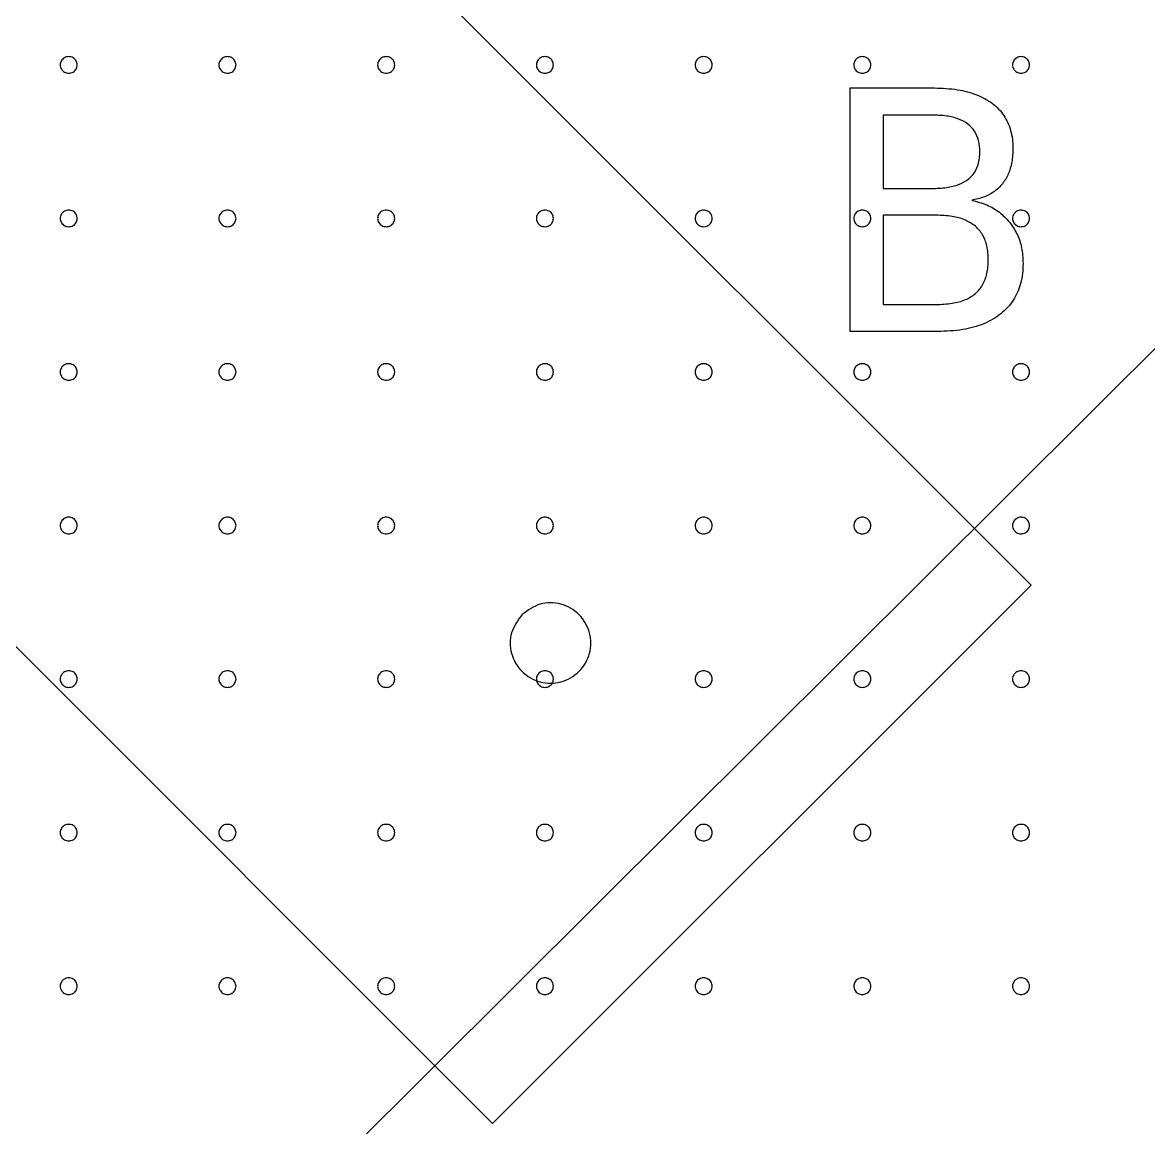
# Model space of a CAD drawing. Extents: x 0 to 210, y 0 to 204.
# Drawn here: x 133.01 to 171.04, y 42.77 to 80.09 of the extents above; entities that cross this region are included whole.
import ezdxf

# ---------------------------------------------------------------- set-up
doc = ezdxf.new("R2010")
doc.units = 0
doc.layers.add('Capa_1', color=7, linetype='CONTINUOUS')

msp = doc.modelspace()

# ---------------------------------------------------------------- linework, layer by layer
at = {"layer": 'Capa_1', "color": 1}
for p, q in [((130.50532, 97.658054), (167.075311, 61.088062)), ((148.890097, 42.902848), (112.320105, 79.472839)), ((167.075311, 61.088062), (148.890097, 42.902848))]:
    msp.add_line(p, q, dxfattribs=at)
at = {"layer": 'Capa_1', "color": 7}
for p, q in [((134.863821, 78.662885), (134.863821, 78.662885)), ((140.22437, 78.662885), (140.22437, 78.662885)), ((145.58492, 78.662885), (145.58492, 78.662885)), ((150.945473, 78.662885), (150.945473, 78.662885)), ((156.306022, 78.662885), (156.306022, 78.662885)), ((161.666572, 78.662885), (161.666572, 78.662885)), ((167.027122, 78.662885), (167.027122, 78.662885)), ((134.843794, 32.812734), (177.107675, 74.90298)), ((134.863821, 73.476099), (134.863821, 73.476099)), ((140.22437, 73.476099), (140.22437, 73.476099)), ((145.58492, 73.476099), (145.58492, 73.476099)), ((150.945473, 73.476099), (150.945473, 73.476099)), ((156.306022, 73.476099), (156.306022, 73.476099)), ((161.666572, 73.476099), (161.666572, 73.476099)), ((167.027122, 73.476099), (167.027122, 73.476099)), ((134.863821, 68.289313), (134.863821, 68.289313)), ((140.22437, 68.289313), (140.22437, 68.289313)), ((145.58492, 68.289313), (145.58492, 68.289313)), ((150.945473, 68.289313), (150.945473, 68.289313)), ((156.306022, 68.289313), (156.306022, 68.289313)), ((161.666572, 68.289313), (161.666572, 68.289313)), ((167.027122, 68.289313), (167.027122, 68.289313)), ((134.863821, 63.102526), (134.863821, 63.102526)), ((140.22437, 63.102526), (140.22437, 63.102526)), ((145.58492, 63.102526), (145.58492, 63.102526)), ((150.945473, 63.102526), (150.945473, 63.102526)), ((156.306022, 63.102526), (156.306022, 63.102526)), ((161.666572, 63.102526), (161.666572, 63.102526)), ((167.027122, 63.102526), (167.027122, 63.102526)), ((149.88418, 60.093976), (149.88418, 60.093976)), ((134.863821, 57.915738), (134.863821, 57.915738)), ((140.22437, 57.915738), (140.22437, 57.915738)), ((145.58492, 57.915738), (145.58492, 57.915738)), ((150.945473, 57.915738), (150.945473, 57.915738)), ((156.306022, 57.915738), (156.306022, 57.915738)), ((161.666572, 57.915738), (161.666572, 57.915738)), ((167.027122, 57.915738), (167.027122, 57.915738)), ((134.863821, 52.728951), (134.863821, 52.728951)), ((140.22437, 52.728951), (140.22437, 52.728951)), ((145.58492, 52.728951), (145.58492, 52.728951)), ((150.945473, 52.728951), (150.945473, 52.728951)), ((156.306022, 52.728951), (156.306022, 52.728951)), ((161.666572, 52.728951), (161.666572, 52.728951)), ((167.027122, 52.728951), (167.027122, 52.728951)), ((134.863821, 47.542165), (134.863821, 47.542165)), ((140.22437, 47.542165), (140.22437, 47.542165)), ((145.58492, 47.542165), (145.58492, 47.542165)), ((150.945473, 47.542165), (150.945473, 47.542165)), ((156.306022, 47.542165), (156.306022, 47.542165)), ((161.666572, 47.542165), (161.666572, 47.542165)), ((167.027122, 47.542165), (167.027122, 47.542165))]:
    msp.add_line(p, q, dxfattribs=at)
at = {"layer": 'Capa_1', "color": 5}
for p, q in [((160.965817, 77.884246), (163.810086, 77.884246)), ((160.965817, 69.654601), (160.965817, 77.884246)), ((160.965817, 77.884246), (160.965817, 77.884246)), ((162.079271, 76.969228), (162.079271, 74.48876)), ((163.727404, 76.969228), (162.079271, 76.969228)), ((162.079271, 76.969228), (162.079271, 76.969228)), ((162.079271, 74.48876), (163.727404, 74.48876)), ((162.079271, 73.584766), (162.079271, 70.569619)), ((163.86521, 73.584766), (162.079271, 73.584766)), ((162.079271, 73.584766), (162.079271, 73.584766)), ((162.079271, 70.569619), (163.86521, 70.569619)), ((163.920331, 69.654601), (160.965817, 69.654601))]:
    msp.add_line(p, q, dxfattribs=at)
at = {"layer": 'Capa_1', "color": 7}
for points, knots in [([(134.863821, 78.662885), (134.855755, 78.613452), (134.839748, 78.515354), (134.724114, 78.408901), (134.599801, 78.376621), (134.499182, 78.389552), (134.428737, 78.417695), (134.368138, 78.462555), (134.321584, 78.52116), (134.292266, 78.589483), (134.282227, 78.662885), (134.292267, 78.736287), (134.321585, 78.804609), (134.368139, 78.863214), (134.428738, 78.908074), (134.499183, 78.936216), (134.599801, 78.949147), (134.724113, 78.916868), (134.839747, 78.810416), (134.855754, 78.712318), (134.863821, 78.662885)], [0, 0, 0, 0, 0.146605, 0.290931, 0.441768, 0.517413, 0.592123, 0.666911, 0.741063, 0.814052, 0.887328, 0.960604, 1.033593, 1.107744, 1.182532, 1.257241, 1.332887, 1.483723, 1.628047, 1.774652, 1.774652, 1.774652, 1.774652]), ([(140.22437, 78.662885), (140.216305, 78.613452), (140.200298, 78.515354), (140.084664, 78.408901), (139.960351, 78.376621), (139.859732, 78.389552), (139.789287, 78.417695), (139.728688, 78.462555), (139.682134, 78.52116), (139.652816, 78.589483), (139.642777, 78.662885), (139.652817, 78.736287), (139.682134, 78.804609), (139.728689, 78.863214), (139.789288, 78.908074), (139.859732, 78.936216), (139.960351, 78.949147), (140.084663, 78.916868), (140.200297, 78.810416), (140.216304, 78.712318), (140.22437, 78.662885)], [0, 0, 0, 0, 0.146605, 0.290931, 0.441768, 0.517413, 0.592123, 0.666911, 0.741063, 0.814052, 0.887328, 0.960604, 1.033593, 1.107744, 1.182532, 1.257241, 1.332887, 1.483723, 1.628047, 1.774652, 1.774652, 1.774652, 1.774652]), ([(145.58492, 78.662885), (145.576854, 78.613452), (145.560848, 78.515354), (145.445214, 78.408901), (145.320901, 78.376621), (145.220282, 78.389552), (145.149837, 78.417695), (145.089238, 78.462555), (145.042683, 78.52116), (145.013366, 78.589483), (145.003327, 78.662885), (145.013366, 78.736287), (145.042684, 78.804609), (145.089239, 78.863214), (145.149837, 78.908074), (145.220282, 78.936216), (145.320901, 78.949147), (145.445213, 78.916868), (145.560847, 78.810416), (145.576854, 78.712318), (145.58492, 78.662885)], [0, 0, 0, 0, 0.146605, 0.290931, 0.441768, 0.517413, 0.592123, 0.666911, 0.741063, 0.814052, 0.887328, 0.960604, 1.033593, 1.107744, 1.182532, 1.257241, 1.332887, 1.483723, 1.628047, 1.774652, 1.774652, 1.774652, 1.774652]), ([(150.945473, 78.662885), (150.937407, 78.613452), (150.9214, 78.515354), (150.805766, 78.408901), (150.681453, 78.376621), (150.580834, 78.389552), (150.510389, 78.417695), (150.44979, 78.462555), (150.403236, 78.52116), (150.373918, 78.589483), (150.363879, 78.662885), (150.373919, 78.736287), (150.403237, 78.804609), (150.449791, 78.863214), (150.51039, 78.908074), (150.580834, 78.936216), (150.681453, 78.949147), (150.805765, 78.916868), (150.921399, 78.810416), (150.937406, 78.712318), (150.945473, 78.662885)], [0, 0, 0, 0, 0.146605, 0.290931, 0.441768, 0.517413, 0.592123, 0.666911, 0.741063, 0.814052, 0.887328, 0.960604, 1.033593, 1.107744, 1.182532, 1.257241, 1.332887, 1.483723, 1.628047, 1.774652, 1.774652, 1.774652, 1.774652]), ([(156.306022, 78.662885), (156.297956, 78.613452), (156.28195, 78.515354), (156.166316, 78.408901), (156.042003, 78.376621), (155.941384, 78.389552), (155.870939, 78.417695), (155.81034, 78.462555), (155.763785, 78.52116), (155.734468, 78.589483), (155.724429, 78.662885), (155.734469, 78.736287), (155.763786, 78.804609), (155.810341, 78.863214), (155.87094, 78.908074), (155.941384, 78.936216), (156.042003, 78.949147), (156.166315, 78.916868), (156.281949, 78.810416), (156.297956, 78.712318), (156.306022, 78.662885)], [0, 0, 0, 0, 0.146605, 0.290931, 0.441768, 0.517413, 0.592123, 0.666911, 0.741063, 0.814052, 0.887328, 0.960604, 1.033593, 1.107744, 1.182532, 1.257241, 1.332887, 1.483723, 1.628047, 1.774652, 1.774652, 1.774652, 1.774652]), ([(161.666572, 78.662885), (161.658506, 78.613452), (161.6425, 78.515354), (161.526865, 78.408901), (161.402553, 78.376621), (161.301934, 78.389552), (161.231489, 78.417695), (161.17089, 78.462555), (161.124335, 78.52116), (161.095018, 78.589483), (161.084978, 78.662885), (161.095018, 78.736287), (161.124336, 78.804609), (161.170891, 78.863214), (161.231489, 78.908074), (161.301934, 78.936216), (161.402552, 78.949147), (161.526865, 78.916868), (161.642499, 78.810416), (161.658506, 78.712318), (161.666572, 78.662885)], [0, 0, 0, 0, 0.146605, 0.290931, 0.441768, 0.517413, 0.592123, 0.666911, 0.741063, 0.814052, 0.887328, 0.960604, 1.033593, 1.107744, 1.182532, 1.257241, 1.332887, 1.483723, 1.628047, 1.774652, 1.774652, 1.774652, 1.774652]), ([(167.027122, 78.662885), (167.019056, 78.613452), (167.00305, 78.515354), (166.887415, 78.408901), (166.763102, 78.376621), (166.662483, 78.389552), (166.592038, 78.417695), (166.531439, 78.462555), (166.484885, 78.52116), (166.455568, 78.589483), (166.445528, 78.662885), (166.455568, 78.736287), (166.484886, 78.804609), (166.53144, 78.863214), (166.592039, 78.908074), (166.662484, 78.936216), (166.763102, 78.949147), (166.887414, 78.916868), (167.003049, 78.810416), (167.019056, 78.712318), (167.027122, 78.662885)], [0, 0, 0, 0, 0.146605, 0.290931, 0.441768, 0.517413, 0.592123, 0.666911, 0.741063, 0.814052, 0.887328, 0.960604, 1.033593, 1.107744, 1.182532, 1.257241, 1.332887, 1.483723, 1.628047, 1.774652, 1.774652, 1.774652, 1.774652]), ([(134.863821, 73.476099), (134.855755, 73.426665), (134.839748, 73.328568), (134.724114, 73.222114), (134.599801, 73.189835), (134.499182, 73.202765), (134.428737, 73.230909), (134.368138, 73.275769), (134.321584, 73.334374), (134.292266, 73.402696), (134.282227, 73.476099), (134.292267, 73.549501), (134.321585, 73.617823), (134.368139, 73.676428), (134.428738, 73.721287), (134.499183, 73.74943), (134.599801, 73.762361), (134.724113, 73.730081), (134.839747, 73.623629), (134.855754, 73.525532), (134.863821, 73.476099)], [0, 0, 0, 0, 0.146605, 0.290931, 0.441768, 0.517413, 0.592123, 0.666911, 0.741063, 0.814052, 0.887328, 0.960604, 1.033593, 1.107744, 1.182532, 1.257241, 1.332887, 1.483723, 1.628047, 1.774652, 1.774652, 1.774652, 1.774652]), ([(140.22437, 73.476099), (140.216305, 73.426665), (140.200298, 73.328568), (140.084664, 73.222114), (139.960351, 73.189835), (139.859732, 73.202765), (139.789287, 73.230909), (139.728688, 73.275769), (139.682134, 73.334374), (139.652816, 73.402696), (139.642777, 73.476099), (139.652817, 73.549501), (139.682134, 73.617823), (139.728689, 73.676428), (139.789288, 73.721287), (139.859732, 73.74943), (139.960351, 73.762361), (140.084663, 73.730081), (140.200297, 73.623629), (140.216304, 73.525532), (140.22437, 73.476099)], [0, 0, 0, 0, 0.146605, 0.290931, 0.441768, 0.517413, 0.592123, 0.666911, 0.741063, 0.814052, 0.887328, 0.960604, 1.033593, 1.107744, 1.182532, 1.257241, 1.332887, 1.483723, 1.628047, 1.774652, 1.774652, 1.774652, 1.774652]), ([(145.58492, 73.476099), (145.576854, 73.426665), (145.560848, 73.328568), (145.445214, 73.222114), (145.320901, 73.189835), (145.220282, 73.202765), (145.149837, 73.230909), (145.089238, 73.275769), (145.042683, 73.334374), (145.013366, 73.402696), (145.003327, 73.476099), (145.013366, 73.549501), (145.042684, 73.617823), (145.089239, 73.676428), (145.149837, 73.721287), (145.220282, 73.74943), (145.320901, 73.762361), (145.445213, 73.730081), (145.560847, 73.623629), (145.576854, 73.525532), (145.58492, 73.476099)], [0, 0, 0, 0, 0.146605, 0.290931, 0.441768, 0.517413, 0.592123, 0.666911, 0.741063, 0.814052, 0.887328, 0.960604, 1.033593, 1.107744, 1.182532, 1.257241, 1.332887, 1.483723, 1.628047, 1.774652, 1.774652, 1.774652, 1.774652]), ([(150.945473, 73.476099), (150.937407, 73.426665), (150.9214, 73.328568), (150.805766, 73.222114), (150.681453, 73.189835), (150.580834, 73.202765), (150.510389, 73.230909), (150.44979, 73.275769), (150.403236, 73.334374), (150.373918, 73.402696), (150.363879, 73.476099), (150.373919, 73.549501), (150.403237, 73.617823), (150.449791, 73.676428), (150.51039, 73.721287), (150.580834, 73.74943), (150.681453, 73.762361), (150.805765, 73.730081), (150.921399, 73.623629), (150.937406, 73.525532), (150.945473, 73.476099)], [0, 0, 0, 0, 0.146605, 0.290931, 0.441768, 0.517413, 0.592123, 0.666911, 0.741063, 0.814052, 0.887328, 0.960604, 1.033593, 1.107744, 1.182532, 1.257241, 1.332887, 1.483723, 1.628047, 1.774652, 1.774652, 1.774652, 1.774652]), ([(156.306022, 73.476099), (156.297956, 73.426665), (156.28195, 73.328568), (156.166316, 73.222114), (156.042003, 73.189835), (155.941384, 73.202765), (155.870939, 73.230909), (155.81034, 73.275769), (155.763785, 73.334374), (155.734468, 73.402696), (155.724429, 73.476099), (155.734469, 73.549501), (155.763786, 73.617823), (155.810341, 73.676428), (155.87094, 73.721287), (155.941384, 73.74943), (156.042003, 73.762361), (156.166315, 73.730081), (156.281949, 73.623629), (156.297956, 73.525532), (156.306022, 73.476099)], [0, 0, 0, 0, 0.146605, 0.290931, 0.441768, 0.517413, 0.592123, 0.666911, 0.741063, 0.814052, 0.887328, 0.960604, 1.033593, 1.107744, 1.182532, 1.257241, 1.332887, 1.483723, 1.628047, 1.774652, 1.774652, 1.774652, 1.774652]), ([(161.666572, 73.476099), (161.658506, 73.426665), (161.6425, 73.328568), (161.526865, 73.222114), (161.402553, 73.189835), (161.301934, 73.202765), (161.231489, 73.230909), (161.17089, 73.275769), (161.124335, 73.334374), (161.095018, 73.402696), (161.084978, 73.476099), (161.095018, 73.549501), (161.124336, 73.617823), (161.170891, 73.676428), (161.231489, 73.721287), (161.301934, 73.74943), (161.402552, 73.762361), (161.526865, 73.730081), (161.642499, 73.623629), (161.658506, 73.525532), (161.666572, 73.476099)], [0, 0, 0, 0, 0.146605, 0.290931, 0.441768, 0.517413, 0.592123, 0.666911, 0.741063, 0.814052, 0.887328, 0.960604, 1.033593, 1.107744, 1.182532, 1.257241, 1.332887, 1.483723, 1.628047, 1.774652, 1.774652, 1.774652, 1.774652]), ([(167.027122, 73.476099), (167.019056, 73.426665), (167.00305, 73.328568), (166.887415, 73.222114), (166.763102, 73.189835), (166.662483, 73.202765), (166.592038, 73.230909), (166.531439, 73.275769), (166.484885, 73.334374), (166.455568, 73.402696), (166.445528, 73.476099), (166.455568, 73.549501), (166.484886, 73.617823), (166.53144, 73.676428), (166.592039, 73.721287), (166.662484, 73.74943), (166.763102, 73.762361), (166.887414, 73.730081), (167.003049, 73.623629), (167.019056, 73.525532), (167.027122, 73.476099)], [0, 0, 0, 0, 0.146605, 0.290931, 0.441768, 0.517413, 0.592123, 0.666911, 0.741063, 0.814052, 0.887328, 0.960604, 1.033593, 1.107744, 1.182532, 1.257241, 1.332887, 1.483723, 1.628047, 1.774652, 1.774652, 1.774652, 1.774652]), ([(134.863821, 68.289313), (134.855755, 68.239879), (134.839748, 68.141781), (134.724114, 68.035328), (134.599801, 68.003049), (134.499182, 68.015979), (134.428737, 68.044122), (134.368138, 68.088982), (134.321584, 68.147588), (134.292266, 68.21591), (134.282227, 68.289312), (134.292267, 68.362715), (134.321585, 68.431037), (134.368139, 68.489641), (134.428738, 68.534501), (134.499183, 68.562644), (134.599801, 68.575574), (134.724113, 68.543295), (134.839747, 68.436843), (134.855754, 68.338746), (134.863821, 68.289313)], [0, 0, 0, 0, 0.146605, 0.290931, 0.441768, 0.517413, 0.592123, 0.666911, 0.741063, 0.814052, 0.887328, 0.960604, 1.033593, 1.107744, 1.182532, 1.257241, 1.332887, 1.483723, 1.628047, 1.774652, 1.774652, 1.774652, 1.774652]), ([(140.22437, 68.289313), (140.216305, 68.239879), (140.200298, 68.141781), (140.084664, 68.035328), (139.960351, 68.003049), (139.859732, 68.015979), (139.789287, 68.044122), (139.728688, 68.088982), (139.682134, 68.147588), (139.652816, 68.21591), (139.642777, 68.289312), (139.652817, 68.362715), (139.682134, 68.431037), (139.728689, 68.489641), (139.789288, 68.534501), (139.859732, 68.562644), (139.960351, 68.575574), (140.084663, 68.543295), (140.200297, 68.436843), (140.216304, 68.338746), (140.22437, 68.289313)], [0, 0, 0, 0, 0.146605, 0.290931, 0.441768, 0.517413, 0.592123, 0.666911, 0.741063, 0.814052, 0.887328, 0.960604, 1.033593, 1.107744, 1.182532, 1.257241, 1.332887, 1.483723, 1.628047, 1.774652, 1.774652, 1.774652, 1.774652]), ([(145.58492, 68.289313), (145.576854, 68.239879), (145.560848, 68.141781), (145.445214, 68.035328), (145.320901, 68.003049), (145.220282, 68.015979), (145.149837, 68.044122), (145.089238, 68.088982), (145.042683, 68.147588), (145.013366, 68.21591), (145.003327, 68.289312), (145.013366, 68.362715), (145.042684, 68.431037), (145.089239, 68.489641), (145.149837, 68.534501), (145.220282, 68.562644), (145.320901, 68.575574), (145.445213, 68.543295), (145.560847, 68.436843), (145.576854, 68.338746), (145.58492, 68.289313)], [0, 0, 0, 0, 0.146605, 0.290931, 0.441768, 0.517413, 0.592123, 0.666911, 0.741063, 0.814052, 0.887328, 0.960604, 1.033593, 1.107744, 1.182532, 1.257241, 1.332887, 1.483723, 1.628047, 1.774652, 1.774652, 1.774652, 1.774652]), ([(150.945473, 68.289313), (150.937407, 68.239879), (150.9214, 68.141781), (150.805766, 68.035328), (150.681453, 68.003049), (150.580834, 68.015979), (150.510389, 68.044122), (150.44979, 68.088982), (150.403236, 68.147588), (150.373918, 68.21591), (150.363879, 68.289312), (150.373919, 68.362715), (150.403237, 68.431037), (150.449791, 68.489641), (150.51039, 68.534501), (150.580834, 68.562644), (150.681453, 68.575574), (150.805765, 68.543295), (150.921399, 68.436843), (150.937406, 68.338746), (150.945473, 68.289313)], [0, 0, 0, 0, 0.146605, 0.290931, 0.441768, 0.517413, 0.592123, 0.666911, 0.741063, 0.814052, 0.887328, 0.960604, 1.033593, 1.107744, 1.182532, 1.257241, 1.332887, 1.483723, 1.628047, 1.774652, 1.774652, 1.774652, 1.774652]), ([(156.306022, 68.289313), (156.297956, 68.239879), (156.28195, 68.141781), (156.166316, 68.035328), (156.042003, 68.003049), (155.941384, 68.015979), (155.870939, 68.044122), (155.81034, 68.088982), (155.763785, 68.147588), (155.734468, 68.21591), (155.724429, 68.289312), (155.734469, 68.362715), (155.763786, 68.431037), (155.810341, 68.489641), (155.87094, 68.534501), (155.941384, 68.562644), (156.042003, 68.575574), (156.166315, 68.543295), (156.281949, 68.436843), (156.297956, 68.338746), (156.306022, 68.289313)], [0, 0, 0, 0, 0.146605, 0.290931, 0.441768, 0.517413, 0.592123, 0.666911, 0.741063, 0.814052, 0.887328, 0.960604, 1.033593, 1.107744, 1.182532, 1.257241, 1.332887, 1.483723, 1.628047, 1.774652, 1.774652, 1.774652, 1.774652]), ([(161.666572, 68.289313), (161.658506, 68.239879), (161.6425, 68.141781), (161.526865, 68.035328), (161.402553, 68.003049), (161.301934, 68.015979), (161.231489, 68.044122), (161.17089, 68.088982), (161.124335, 68.147588), (161.095018, 68.21591), (161.084978, 68.289312), (161.095018, 68.362715), (161.124336, 68.431037), (161.170891, 68.489641), (161.231489, 68.534501), (161.301934, 68.562644), (161.402552, 68.575574), (161.526865, 68.543295), (161.642499, 68.436843), (161.658506, 68.338746), (161.666572, 68.289313)], [0, 0, 0, 0, 0.146605, 0.290931, 0.441768, 0.517413, 0.592123, 0.666911, 0.741063, 0.814052, 0.887328, 0.960604, 1.033593, 1.107744, 1.182532, 1.257241, 1.332887, 1.483723, 1.628047, 1.774652, 1.774652, 1.774652, 1.774652]), ([(167.027122, 68.289313), (167.019056, 68.239879), (167.00305, 68.141781), (166.887415, 68.035328), (166.763102, 68.003049), (166.662483, 68.015979), (166.592038, 68.044122), (166.531439, 68.088982), (166.484885, 68.147588), (166.455568, 68.21591), (166.445528, 68.289312), (166.455568, 68.362715), (166.484886, 68.431037), (166.53144, 68.489641), (166.592039, 68.534501), (166.662484, 68.562644), (166.763102, 68.575574), (166.887414, 68.543295), (167.003049, 68.436843), (167.019056, 68.338746), (167.027122, 68.289313)], [0, 0, 0, 0, 0.146605, 0.290931, 0.441768, 0.517413, 0.592123, 0.666911, 0.741063, 0.814052, 0.887328, 0.960604, 1.033593, 1.107744, 1.182532, 1.257241, 1.332887, 1.483723, 1.628047, 1.774652, 1.774652, 1.774652, 1.774652]), ([(134.863821, 63.102526), (134.855755, 63.053093), (134.839748, 62.954995), (134.724114, 62.848542), (134.599801, 62.816262), (134.499182, 62.829193), (134.428737, 62.857336), (134.368138, 62.902196), (134.321584, 62.960801), (134.292266, 63.029124), (134.282227, 63.102526), (134.292267, 63.175928), (134.321585, 63.24425), (134.368139, 63.302855), (134.428738, 63.347715), (134.499183, 63.375857), (134.599801, 63.388788), (134.724113, 63.356509), (134.839747, 63.250057), (134.855754, 63.151959), (134.863821, 63.102526)], [0, 0, 0, 0, 0.146605, 0.290931, 0.441768, 0.517413, 0.592123, 0.666911, 0.741063, 0.814052, 0.887328, 0.960604, 1.033593, 1.107744, 1.182532, 1.257241, 1.332887, 1.483723, 1.628047, 1.774652, 1.774652, 1.774652, 1.774652]), ([(140.22437, 63.102526), (140.216305, 63.053093), (140.200298, 62.954995), (140.084664, 62.848542), (139.960351, 62.816262), (139.859732, 62.829193), (139.789287, 62.857336), (139.728688, 62.902196), (139.682134, 62.960801), (139.652816, 63.029124), (139.642777, 63.102526), (139.652817, 63.175928), (139.682134, 63.24425), (139.728689, 63.302855), (139.789288, 63.347715), (139.859732, 63.375857), (139.960351, 63.388788), (140.084663, 63.356509), (140.200297, 63.250057), (140.216304, 63.151959), (140.22437, 63.102526)], [0, 0, 0, 0, 0.146605, 0.290931, 0.441768, 0.517413, 0.592123, 0.666911, 0.741063, 0.814052, 0.887328, 0.960604, 1.033593, 1.107744, 1.182532, 1.257241, 1.332887, 1.483723, 1.628047, 1.774652, 1.774652, 1.774652, 1.774652]), ([(145.58492, 63.102526), (145.576854, 63.053093), (145.560848, 62.954995), (145.445214, 62.848542), (145.320901, 62.816262), (145.220282, 62.829193), (145.149837, 62.857336), (145.089238, 62.902196), (145.042683, 62.960801), (145.013366, 63.029124), (145.003327, 63.102526), (145.013366, 63.175928), (145.042684, 63.24425), (145.089239, 63.302855), (145.149837, 63.347715), (145.220282, 63.375857), (145.320901, 63.388788), (145.445213, 63.356509), (145.560847, 63.250057), (145.576854, 63.151959), (145.58492, 63.102526)], [0, 0, 0, 0, 0.146605, 0.290931, 0.441768, 0.517413, 0.592123, 0.666911, 0.741063, 0.814052, 0.887328, 0.960604, 1.033593, 1.107744, 1.182532, 1.257241, 1.332887, 1.483723, 1.628047, 1.774652, 1.774652, 1.774652, 1.774652]), ([(150.945473, 63.102526), (150.937407, 63.053093), (150.9214, 62.954995), (150.805766, 62.848542), (150.681453, 62.816262), (150.580834, 62.829193), (150.510389, 62.857336), (150.44979, 62.902196), (150.403236, 62.960801), (150.373918, 63.029124), (150.363879, 63.102526), (150.373919, 63.175928), (150.403237, 63.24425), (150.449791, 63.302855), (150.51039, 63.347715), (150.580834, 63.375857), (150.681453, 63.388788), (150.805765, 63.356509), (150.921399, 63.250057), (150.937406, 63.151959), (150.945473, 63.102526)], [0, 0, 0, 0, 0.146605, 0.290931, 0.441768, 0.517413, 0.592123, 0.666911, 0.741063, 0.814052, 0.887328, 0.960604, 1.033593, 1.107744, 1.182532, 1.257241, 1.332887, 1.483723, 1.628047, 1.774652, 1.774652, 1.774652, 1.774652]), ([(156.306022, 63.102526), (156.297956, 63.053093), (156.28195, 62.954995), (156.166316, 62.848542), (156.042003, 62.816262), (155.941384, 62.829193), (155.870939, 62.857336), (155.81034, 62.902196), (155.763785, 62.960801), (155.734468, 63.029124), (155.724429, 63.102526), (155.734469, 63.175928), (155.763786, 63.24425), (155.810341, 63.302855), (155.87094, 63.347715), (155.941384, 63.375857), (156.042003, 63.388788), (156.166315, 63.356509), (156.281949, 63.250057), (156.297956, 63.151959), (156.306022, 63.102526)], [0, 0, 0, 0, 0.146605, 0.290931, 0.441768, 0.517413, 0.592123, 0.666911, 0.741063, 0.814052, 0.887328, 0.960604, 1.033593, 1.107744, 1.182532, 1.257241, 1.332887, 1.483723, 1.628047, 1.774652, 1.774652, 1.774652, 1.774652]), ([(161.666572, 63.102526), (161.658506, 63.053093), (161.6425, 62.954995), (161.526865, 62.848542), (161.402553, 62.816262), (161.301934, 62.829193), (161.231489, 62.857336), (161.17089, 62.902196), (161.124335, 62.960801), (161.095018, 63.029124), (161.084978, 63.102526), (161.095018, 63.175928), (161.124336, 63.24425), (161.170891, 63.302855), (161.231489, 63.347715), (161.301934, 63.375857), (161.402552, 63.388788), (161.526865, 63.356509), (161.642499, 63.250057), (161.658506, 63.151959), (161.666572, 63.102526)], [0, 0, 0, 0, 0.146605, 0.290931, 0.441768, 0.517413, 0.592123, 0.666911, 0.741063, 0.814052, 0.887328, 0.960604, 1.033593, 1.107744, 1.182532, 1.257241, 1.332887, 1.483723, 1.628047, 1.774652, 1.774652, 1.774652, 1.774652]), ([(167.027122, 63.102526), (167.019056, 63.053093), (167.00305, 62.954995), (166.887415, 62.848542), (166.763102, 62.816262), (166.662483, 62.829193), (166.592038, 62.857336), (166.531439, 62.902196), (166.484885, 62.960801), (166.455568, 63.029124), (166.445528, 63.102526), (166.455568, 63.175928), (166.484886, 63.24425), (166.53144, 63.302855), (166.592039, 63.347715), (166.662484, 63.375857), (166.763102, 63.388788), (166.887414, 63.356509), (167.003049, 63.250057), (167.019056, 63.151959), (167.027122, 63.102526)], [0, 0, 0, 0, 0.146605, 0.290931, 0.441768, 0.517413, 0.592123, 0.666911, 0.741063, 0.814052, 0.887328, 0.960604, 1.033593, 1.107744, 1.182532, 1.257241, 1.332887, 1.483723, 1.628047, 1.774652, 1.774652, 1.774652, 1.774652]), ([(149.88418, 60.093976), (150.079976, 60.236953), (150.465763, 60.518668), (151.215737, 60.503557), (151.850891, 60.140692), (152.218996, 59.500298), (152.218699, 58.765731), (151.851807, 58.126348), (151.212424, 57.759456), (150.477857, 57.759159), (149.837463, 58.127264), (149.474598, 58.762418), (149.459487, 59.512392), (149.741202, 59.898179), (149.88418, 60.093976)], [0, 0, 0, 0, 0.710507, 1.399941, 2.110449, 2.820956, 3.51039, 4.220898, 4.931405, 5.620839, 6.331346, 7.041854, 7.731288, 8.441795, 8.441795, 8.441795, 8.441795]), ([(134.863821, 57.915738), (134.855755, 57.866304), (134.839748, 57.768206), (134.724114, 57.661753), (134.599801, 57.629473), (134.499182, 57.642404), (134.428737, 57.670547), (134.368138, 57.715407), (134.321584, 57.774013), (134.292266, 57.842335), (134.282227, 57.915737), (134.292267, 57.98914), (134.321585, 58.057461), (134.368139, 58.116066), (134.428738, 58.160926), (134.499183, 58.189069), (134.599801, 58.201999), (134.724113, 58.16972), (134.839747, 58.063268), (134.855754, 57.965171), (134.863821, 57.915738)], [0, 0, 0, 0, 0.146605, 0.290931, 0.441768, 0.517413, 0.592123, 0.666911, 0.741063, 0.814052, 0.887328, 0.960604, 1.033593, 1.107744, 1.182532, 1.257241, 1.332887, 1.483723, 1.628047, 1.774652, 1.774652, 1.774652, 1.774652]), ([(140.22437, 57.915738), (140.216305, 57.866304), (140.200298, 57.768206), (140.084664, 57.661753), (139.960351, 57.629473), (139.859732, 57.642404), (139.789287, 57.670547), (139.728688, 57.715407), (139.682134, 57.774013), (139.652816, 57.842335), (139.642777, 57.915737), (139.652817, 57.98914), (139.682134, 58.057461), (139.728689, 58.116066), (139.789288, 58.160926), (139.859732, 58.189069), (139.960351, 58.201999), (140.084663, 58.16972), (140.200297, 58.063268), (140.216304, 57.965171), (140.22437, 57.915738)], [0, 0, 0, 0, 0.146605, 0.290931, 0.441768, 0.517413, 0.592123, 0.666911, 0.741063, 0.814052, 0.887328, 0.960604, 1.033593, 1.107744, 1.182532, 1.257241, 1.332887, 1.483723, 1.628047, 1.774652, 1.774652, 1.774652, 1.774652]), ([(145.58492, 57.915738), (145.576854, 57.866304), (145.560848, 57.768206), (145.445214, 57.661753), (145.320901, 57.629473), (145.220282, 57.642404), (145.149837, 57.670547), (145.089238, 57.715407), (145.042683, 57.774013), (145.013366, 57.842335), (145.003327, 57.915737), (145.013366, 57.98914), (145.042684, 58.057461), (145.089239, 58.116066), (145.149837, 58.160926), (145.220282, 58.189069), (145.320901, 58.201999), (145.445213, 58.16972), (145.560847, 58.063268), (145.576854, 57.965171), (145.58492, 57.915738)], [0, 0, 0, 0, 0.146605, 0.290931, 0.441768, 0.517413, 0.592123, 0.666911, 0.741063, 0.814052, 0.887328, 0.960604, 1.033593, 1.107744, 1.182532, 1.257241, 1.332887, 1.483723, 1.628047, 1.774652, 1.774652, 1.774652, 1.774652]), ([(150.945473, 57.915738), (150.937407, 57.866304), (150.9214, 57.768206), (150.805766, 57.661753), (150.681453, 57.629473), (150.580834, 57.642404), (150.510389, 57.670547), (150.44979, 57.715407), (150.403236, 57.774013), (150.373918, 57.842335), (150.363879, 57.915737), (150.373919, 57.98914), (150.403237, 58.057461), (150.449791, 58.116066), (150.51039, 58.160926), (150.580834, 58.189069), (150.681453, 58.201999), (150.805765, 58.16972), (150.921399, 58.063268), (150.937406, 57.965171), (150.945473, 57.915738)], [0, 0, 0, 0, 0.146605, 0.290931, 0.441768, 0.517413, 0.592123, 0.666911, 0.741063, 0.814052, 0.887328, 0.960604, 1.033593, 1.107744, 1.182532, 1.257241, 1.332887, 1.483723, 1.628047, 1.774652, 1.774652, 1.774652, 1.774652]), ([(156.306022, 57.915738), (156.297956, 57.866304), (156.28195, 57.768206), (156.166316, 57.661753), (156.042003, 57.629473), (155.941384, 57.642404), (155.870939, 57.670547), (155.81034, 57.715407), (155.763785, 57.774013), (155.734468, 57.842335), (155.724429, 57.915737), (155.734469, 57.98914), (155.763786, 58.057461), (155.810341, 58.116066), (155.87094, 58.160926), (155.941384, 58.189069), (156.042003, 58.201999), (156.166315, 58.16972), (156.281949, 58.063268), (156.297956, 57.965171), (156.306022, 57.915738)], [0, 0, 0, 0, 0.146605, 0.290931, 0.441768, 0.517413, 0.592123, 0.666911, 0.741063, 0.814052, 0.887328, 0.960604, 1.033593, 1.107744, 1.182532, 1.257241, 1.332887, 1.483723, 1.628047, 1.774652, 1.774652, 1.774652, 1.774652]), ([(161.666572, 57.915738), (161.658506, 57.866304), (161.6425, 57.768206), (161.526865, 57.661753), (161.402553, 57.629473), (161.301934, 57.642404), (161.231489, 57.670547), (161.17089, 57.715407), (161.124335, 57.774013), (161.095018, 57.842335), (161.084978, 57.915737), (161.095018, 57.98914), (161.124336, 58.057461), (161.170891, 58.116066), (161.231489, 58.160926), (161.301934, 58.189069), (161.402552, 58.201999), (161.526865, 58.16972), (161.642499, 58.063268), (161.658506, 57.965171), (161.666572, 57.915738)], [0, 0, 0, 0, 0.146605, 0.290931, 0.441768, 0.517413, 0.592123, 0.666911, 0.741063, 0.814052, 0.887328, 0.960604, 1.033593, 1.107744, 1.182532, 1.257241, 1.332887, 1.483723, 1.628047, 1.774652, 1.774652, 1.774652, 1.774652]), ([(167.027122, 57.915738), (167.019056, 57.866304), (167.00305, 57.768206), (166.887415, 57.661753), (166.763102, 57.629473), (166.662483, 57.642404), (166.592038, 57.670547), (166.531439, 57.715407), (166.484885, 57.774013), (166.455568, 57.842335), (166.445528, 57.915737), (166.455568, 57.98914), (166.484886, 58.057461), (166.53144, 58.116066), (166.592039, 58.160926), (166.662484, 58.189069), (166.763102, 58.201999), (166.887414, 58.16972), (167.003049, 58.063268), (167.019056, 57.965171), (167.027122, 57.915738)], [0, 0, 0, 0, 0.146605, 0.290931, 0.441768, 0.517413, 0.592123, 0.666911, 0.741063, 0.814052, 0.887328, 0.960604, 1.033593, 1.107744, 1.182532, 1.257241, 1.332887, 1.483723, 1.628047, 1.774652, 1.774652, 1.774652, 1.774652]), ([(134.863821, 52.728951), (134.855755, 52.679518), (134.839748, 52.58142), (134.724114, 52.474967), (134.599801, 52.442687), (134.499182, 52.455618), (134.428737, 52.483761), (134.368138, 52.528621), (134.321584, 52.587226), (134.292266, 52.655549), (134.282227, 52.728951), (134.292267, 52.802353), (134.321585, 52.870675), (134.368139, 52.92928), (134.428738, 52.97414), (134.499183, 53.002282), (134.599801, 53.015213), (134.724113, 52.982934), (134.839747, 52.876482), (134.855754, 52.778384), (134.863821, 52.728951)], [0, 0, 0, 0, 0.146605, 0.290931, 0.441768, 0.517413, 0.592123, 0.666911, 0.741063, 0.814052, 0.887328, 0.960604, 1.033593, 1.107744, 1.182532, 1.257241, 1.332887, 1.483723, 1.628047, 1.774652, 1.774652, 1.774652, 1.774652]), ([(140.22437, 52.728951), (140.216305, 52.679518), (140.200298, 52.58142), (140.084664, 52.474967), (139.960351, 52.442687), (139.859732, 52.455618), (139.789287, 52.483761), (139.728688, 52.528621), (139.682134, 52.587226), (139.652816, 52.655549), (139.642777, 52.728951), (139.652817, 52.802353), (139.682134, 52.870675), (139.728689, 52.92928), (139.789288, 52.97414), (139.859732, 53.002282), (139.960351, 53.015213), (140.084663, 52.982934), (140.200297, 52.876482), (140.216304, 52.778384), (140.22437, 52.728951)], [0, 0, 0, 0, 0.146605, 0.290931, 0.441768, 0.517413, 0.592123, 0.666911, 0.741063, 0.814052, 0.887328, 0.960604, 1.033593, 1.107744, 1.182532, 1.257241, 1.332887, 1.483723, 1.628047, 1.774652, 1.774652, 1.774652, 1.774652]), ([(145.58492, 52.728951), (145.576854, 52.679518), (145.560848, 52.58142), (145.445214, 52.474967), (145.320901, 52.442687), (145.220282, 52.455618), (145.149837, 52.483761), (145.089238, 52.528621), (145.042683, 52.587226), (145.013366, 52.655549), (145.003327, 52.728951), (145.013366, 52.802353), (145.042684, 52.870675), (145.089239, 52.92928), (145.149837, 52.97414), (145.220282, 53.002282), (145.320901, 53.015213), (145.445213, 52.982934), (145.560847, 52.876482), (145.576854, 52.778384), (145.58492, 52.728951)], [0, 0, 0, 0, 0.146605, 0.290931, 0.441768, 0.517413, 0.592123, 0.666911, 0.741063, 0.814052, 0.887328, 0.960604, 1.033593, 1.107744, 1.182532, 1.257241, 1.332887, 1.483723, 1.628047, 1.774652, 1.774652, 1.774652, 1.774652]), ([(150.945473, 52.728951), (150.937407, 52.679518), (150.9214, 52.58142), (150.805766, 52.474967), (150.681453, 52.442687), (150.580834, 52.455618), (150.510389, 52.483761), (150.44979, 52.528621), (150.403236, 52.587226), (150.373918, 52.655549), (150.363879, 52.728951), (150.373919, 52.802353), (150.403237, 52.870675), (150.449791, 52.92928), (150.51039, 52.97414), (150.580834, 53.002282), (150.681453, 53.015213), (150.805765, 52.982934), (150.921399, 52.876482), (150.937406, 52.778384), (150.945473, 52.728951)], [0, 0, 0, 0, 0.146605, 0.290931, 0.441768, 0.517413, 0.592123, 0.666911, 0.741063, 0.814052, 0.887328, 0.960604, 1.033593, 1.107744, 1.182532, 1.257241, 1.332887, 1.483723, 1.628047, 1.774652, 1.774652, 1.774652, 1.774652]), ([(156.306022, 52.728951), (156.297956, 52.679518), (156.28195, 52.58142), (156.166316, 52.474967), (156.042003, 52.442687), (155.941384, 52.455618), (155.870939, 52.483761), (155.81034, 52.528621), (155.763785, 52.587226), (155.734468, 52.655549), (155.724429, 52.728951), (155.734469, 52.802353), (155.763786, 52.870675), (155.810341, 52.92928), (155.87094, 52.97414), (155.941384, 53.002282), (156.042003, 53.015213), (156.166315, 52.982934), (156.281949, 52.876482), (156.297956, 52.778384), (156.306022, 52.728951)], [0, 0, 0, 0, 0.146605, 0.290931, 0.441768, 0.517413, 0.592123, 0.666911, 0.741063, 0.814052, 0.887328, 0.960604, 1.033593, 1.107744, 1.182532, 1.257241, 1.332887, 1.483723, 1.628047, 1.774652, 1.774652, 1.774652, 1.774652]), ([(161.666572, 52.728951), (161.658506, 52.679518), (161.6425, 52.58142), (161.526865, 52.474967), (161.402553, 52.442687), (161.301934, 52.455618), (161.231489, 52.483761), (161.17089, 52.528621), (161.124335, 52.587226), (161.095018, 52.655549), (161.084978, 52.728951), (161.095018, 52.802353), (161.124336, 52.870675), (161.170891, 52.92928), (161.231489, 52.97414), (161.301934, 53.002282), (161.402552, 53.015213), (161.526865, 52.982934), (161.642499, 52.876482), (161.658506, 52.778384), (161.666572, 52.728951)], [0, 0, 0, 0, 0.146605, 0.290931, 0.441768, 0.517413, 0.592123, 0.666911, 0.741063, 0.814052, 0.887328, 0.960604, 1.033593, 1.107744, 1.182532, 1.257241, 1.332887, 1.483723, 1.628047, 1.774652, 1.774652, 1.774652, 1.774652]), ([(167.027122, 52.728951), (167.019056, 52.679518), (167.00305, 52.58142), (166.887415, 52.474967), (166.763102, 52.442687), (166.662483, 52.455618), (166.592038, 52.483761), (166.531439, 52.528621), (166.484885, 52.587226), (166.455568, 52.655549), (166.445528, 52.728951), (166.455568, 52.802353), (166.484886, 52.870675), (166.53144, 52.92928), (166.592039, 52.97414), (166.662484, 53.002282), (166.763102, 53.015213), (166.887414, 52.982934), (167.003049, 52.876482), (167.019056, 52.778384), (167.027122, 52.728951)], [0, 0, 0, 0, 0.146605, 0.290931, 0.441768, 0.517413, 0.592123, 0.666911, 0.741063, 0.814052, 0.887328, 0.960604, 1.033593, 1.107744, 1.182532, 1.257241, 1.332887, 1.483723, 1.628047, 1.774652, 1.774652, 1.774652, 1.774652]), ([(134.863821, 47.542165), (134.855755, 47.492731), (134.839748, 47.394633), (134.724114, 47.28818), (134.599801, 47.255901), (134.499182, 47.268831), (134.428737, 47.296974), (134.368138, 47.341834), (134.321584, 47.40044), (134.292266, 47.468762), (134.282227, 47.542165), (134.292267, 47.615567), (134.321585, 47.683889), (134.368139, 47.742494), (134.428738, 47.787353), (134.499183, 47.815496), (134.599801, 47.828426), (134.724113, 47.796147), (134.839747, 47.689695), (134.855754, 47.591598), (134.863821, 47.542165)], [0, 0, 0, 0, 0.146605, 0.290931, 0.441768, 0.517413, 0.592123, 0.666911, 0.741063, 0.814052, 0.887328, 0.960604, 1.033593, 1.107744, 1.182532, 1.257241, 1.332887, 1.483723, 1.628047, 1.774652, 1.774652, 1.774652, 1.774652]), ([(140.22437, 47.542165), (140.216305, 47.492731), (140.200298, 47.394633), (140.084664, 47.28818), (139.960351, 47.255901), (139.859732, 47.268831), (139.789287, 47.296974), (139.728688, 47.341834), (139.682134, 47.40044), (139.652816, 47.468762), (139.642777, 47.542165), (139.652817, 47.615567), (139.682134, 47.683889), (139.728689, 47.742494), (139.789288, 47.787353), (139.859732, 47.815496), (139.960351, 47.828426), (140.084663, 47.796147), (140.200297, 47.689695), (140.216304, 47.591598), (140.22437, 47.542165)], [0, 0, 0, 0, 0.146605, 0.290931, 0.441768, 0.517413, 0.592123, 0.666911, 0.741063, 0.814052, 0.887328, 0.960604, 1.033593, 1.107744, 1.182532, 1.257241, 1.332887, 1.483723, 1.628047, 1.774652, 1.774652, 1.774652, 1.774652]), ([(145.58492, 47.542165), (145.576854, 47.492731), (145.560848, 47.394633), (145.445214, 47.28818), (145.320901, 47.255901), (145.220282, 47.268831), (145.149837, 47.296974), (145.089238, 47.341834), (145.042683, 47.40044), (145.013366, 47.468762), (145.003327, 47.542165), (145.013366, 47.615567), (145.042684, 47.683889), (145.089239, 47.742494), (145.149837, 47.787353), (145.220282, 47.815496), (145.320901, 47.828426), (145.445213, 47.796147), (145.560847, 47.689695), (145.576854, 47.591598), (145.58492, 47.542165)], [0, 0, 0, 0, 0.146605, 0.290931, 0.441768, 0.517413, 0.592123, 0.666911, 0.741063, 0.814052, 0.887328, 0.960604, 1.033593, 1.107744, 1.182532, 1.257241, 1.332887, 1.483723, 1.628047, 1.774652, 1.774652, 1.774652, 1.774652]), ([(150.945473, 47.542165), (150.937407, 47.492731), (150.9214, 47.394633), (150.805766, 47.28818), (150.681453, 47.255901), (150.580834, 47.268831), (150.510389, 47.296974), (150.44979, 47.341834), (150.403236, 47.40044), (150.373918, 47.468762), (150.363879, 47.542165), (150.373919, 47.615567), (150.403237, 47.683889), (150.449791, 47.742494), (150.51039, 47.787353), (150.580834, 47.815496), (150.681453, 47.828426), (150.805765, 47.796147), (150.921399, 47.689695), (150.937406, 47.591598), (150.945473, 47.542165)], [0, 0, 0, 0, 0.146605, 0.290931, 0.441768, 0.517413, 0.592123, 0.666911, 0.741063, 0.814052, 0.887328, 0.960604, 1.033593, 1.107744, 1.182532, 1.257241, 1.332887, 1.483723, 1.628047, 1.774652, 1.774652, 1.774652, 1.774652]), ([(156.306022, 47.542165), (156.297956, 47.492731), (156.28195, 47.394633), (156.166316, 47.28818), (156.042003, 47.255901), (155.941384, 47.268831), (155.870939, 47.296974), (155.81034, 47.341834), (155.763785, 47.40044), (155.734468, 47.468762), (155.724429, 47.542165), (155.734469, 47.615567), (155.763786, 47.683889), (155.810341, 47.742494), (155.87094, 47.787353), (155.941384, 47.815496), (156.042003, 47.828426), (156.166315, 47.796147), (156.281949, 47.689695), (156.297956, 47.591598), (156.306022, 47.542165)], [0, 0, 0, 0, 0.146605, 0.290931, 0.441768, 0.517413, 0.592123, 0.666911, 0.741063, 0.814052, 0.887328, 0.960604, 1.033593, 1.107744, 1.182532, 1.257241, 1.332887, 1.483723, 1.628047, 1.774652, 1.774652, 1.774652, 1.774652]), ([(161.666572, 47.542165), (161.658506, 47.492731), (161.6425, 47.394633), (161.526865, 47.28818), (161.402553, 47.255901), (161.301934, 47.268831), (161.231489, 47.296974), (161.17089, 47.341834), (161.124335, 47.40044), (161.095018, 47.468762), (161.084978, 47.542165), (161.095018, 47.615567), (161.124336, 47.683889), (161.170891, 47.742494), (161.231489, 47.787353), (161.301934, 47.815496), (161.402552, 47.828426), (161.526865, 47.796147), (161.642499, 47.689695), (161.658506, 47.591598), (161.666572, 47.542165)], [0, 0, 0, 0, 0.146605, 0.290931, 0.441768, 0.517413, 0.592123, 0.666911, 0.741063, 0.814052, 0.887328, 0.960604, 1.033593, 1.107744, 1.182532, 1.257241, 1.332887, 1.483723, 1.628047, 1.774652, 1.774652, 1.774652, 1.774652]), ([(167.027122, 47.542165), (167.019056, 47.492731), (167.00305, 47.394633), (166.887415, 47.28818), (166.763102, 47.255901), (166.662483, 47.268831), (166.592038, 47.296974), (166.531439, 47.341834), (166.484885, 47.40044), (166.455568, 47.468762), (166.445528, 47.542165), (166.455568, 47.615567), (166.484886, 47.683889), (166.53144, 47.742494), (166.592039, 47.787353), (166.662484, 47.815496), (166.763102, 47.828426), (166.887414, 47.796147), (167.003049, 47.689695), (167.019056, 47.591598), (167.027122, 47.542165)], [0, 0, 0, 0, 0.146605, 0.290931, 0.441768, 0.517413, 0.592123, 0.666911, 0.741063, 0.814052, 0.887328, 0.960604, 1.033593, 1.107744, 1.182532, 1.257241, 1.332887, 1.483723, 1.628047, 1.774652, 1.774652, 1.774652, 1.774652])]:
    msp.add_open_spline(points, degree=3, knots=knots, dxfattribs=at)
at = {"layer": 'Capa_1', "color": 5}
for points, knots in [([(163.810086, 77.884246), (164.072548, 77.874876), (164.561189, 77.857432), (165.233705, 77.682778), (165.777685, 77.388417), (166.181431, 76.972068), (166.419667, 76.44101), (166.477223, 75.894913), (166.439903, 75.396453), (166.324688, 74.983994), (166.124784, 74.639696), (165.842817, 74.371192), (165.484434, 74.179382), (165.214223, 74.122006), (165.07237, 74.091885)], [0, 0, 0, 0, 0.786153, 1.463627, 2.064694, 2.62007, 3.171756, 3.777438, 4.24822, 4.665675, 5.051168, 5.4276, 5.81972, 6.253062, 6.253062, 6.253062, 6.253062]), ([(163.727404, 74.48876), (163.893786, 74.493954), (164.199249, 74.50349), (164.614262, 74.60132), (164.945161, 74.770657), (165.182896, 75.025485), (165.31913, 75.356759), (165.354887, 75.727983), (165.31905, 76.0986), (165.182623, 76.428116), (164.944207, 76.681474), (164.615039, 76.854694), (164.199376, 76.95414), (163.893782, 76.963909), (163.727404, 76.969228)], [0, 0, 0, 0, 0.498459, 0.915125, 1.268918, 1.597862, 1.937798, 2.323796, 2.706754, 3.045002, 3.373497, 3.728758, 4.145874, 4.644374, 4.644374, 4.644374, 4.644374]), ([(165.07237, 74.091885), (165.243707, 74.045774), (165.573274, 73.957078), (166.01591, 73.706907), (166.236806, 73.470013), (166.345678, 73.353256)], [0, 0, 0, 0, 0.531317, 1.021995, 1.498868, 1.498868, 1.498868, 1.498868]), ([(165.193639, 73.215452), (165.08401, 73.290556), (164.847143, 73.452827), (164.383305, 73.564863), (164.047768, 73.577753), (163.86521, 73.584766)], [0, 0, 0, 0, 0.39599, 0.855593, 1.404058, 1.404058, 1.404058, 1.404058]), ([(163.86521, 70.569619), (164.048332, 70.57595), (164.384906, 70.587585), (164.842225, 70.707508), (165.204722, 70.917268), (165.459853, 71.229375), (165.604226, 71.629452), (165.642717, 72.081052), (165.603227, 72.529253), (165.464863, 72.935338), (165.281753, 73.12445), (165.193639, 73.215452)], [0, 0, 0, 0, 0.548465, 1.008068, 1.404058, 1.784311, 2.191407, 2.661213, 3.132847, 3.538227, 3.914243, 3.914243, 3.914243, 3.914243]), ([(166.345678, 73.353256), (166.437788, 73.223046), (166.62458, 72.958989), (166.772756, 72.475095), (166.822756, 71.907746), (166.757305, 71.292464), (166.500565, 70.692989), (166.062348, 70.220076), (165.47026, 69.884281), (164.737665, 69.685139), (164.205666, 69.665262), (163.920331, 69.654601)], [0, 0, 0, 0, 0.47594, 0.965174, 1.494948, 2.179256, 2.799565, 3.417339, 4.078056, 4.816789, 5.671334, 5.671334, 5.671334, 5.671334])]:
    msp.add_open_spline(points, degree=3, knots=knots, dxfattribs=at)

doc.saveas('drawing.dxf')
